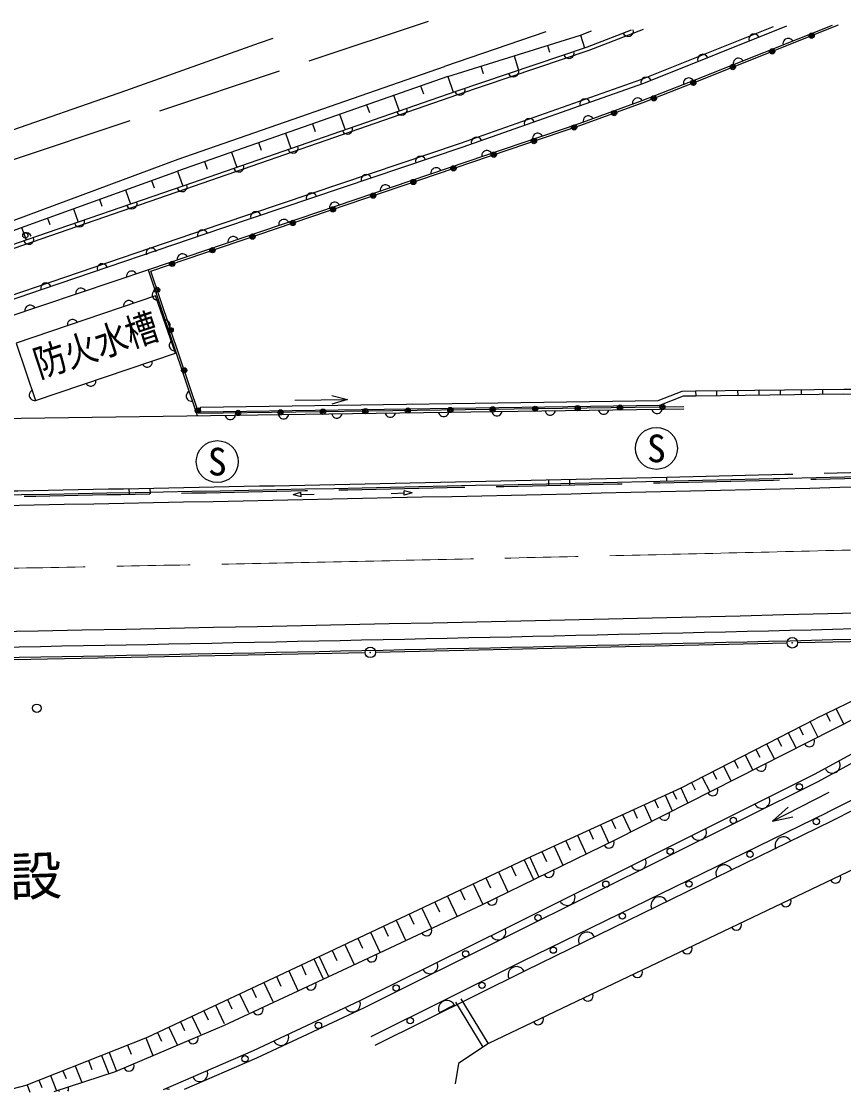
# Model space of a CAD drawing. Units: millimetres, scale not verified. Extents: x 40000 to 680000, y 20000 to 380000.
# Drawn here: x 499940 to 539120, y 267090 to 318133 of the extents above; entities that cross this region are included whole.
import ezdxf
from ezdxf.enums import TextEntityAlignment as Align

# ---------------------------------------------------------------- set-up
doc = ezdxf.new("R2010")
doc.units = ezdxf.units.MM
doc.header["$LTSCALE"] = 1000
doc.header["$PDMODE"] = 32
doc.header["$PDSIZE"] = 500
doc.linetypes.add('CHAIN', pattern=[18.5, 12, -1.5, 3.5, -1.5])
doc.linetypes.add('DASHED', pattern=[7.5, 6, -1.5])
for name, color, linetype, lineweight in [('M-BGD', 7, 'Continuous', 25), ('M-BGD-EXST', 7, 'Continuous', 25), ('M-BMK', 2, 'CHAIN', 13), ('M-BMK-HTXT', 7, 'Continuous', 13), ('M-BMK-ROW', 30, 'Continuous', 25), ('M-STR-STRC', 7, 'Continuous', 25)]:
    doc.layers.add(name, color=color, linetype=linetype, lineweight=lineweight)
doc.styles.add('ＭＳ ゴシック', font='')
doc.styles.get('ＭＳ ゴシック').set_extended_font_data('MS Gothic')

msp = doc.modelspace()

# ---------------------------------------------------------------- linework, layer by layer
at = {"layer": 'M-BGD', "linetype": 'DASHED'}
msp.add_line((519331, 318133), (497848, 310970), dxfattribs=at)
at = {"layer": 'M-BGD'}
for p, q in [((524934, 317629), (520094, 315978)), ((526586, 317483), (527105, 317682)), ((526914, 316921), (529016, 317728)), ((504911, 314849), (511291, 317115)), ((511291, 317115), (511931, 317335)), ((520254, 315513), (526586, 317483)), ((525003, 316991), (525104, 316668)), ((526586, 317483), (526776, 316874)), ((520658, 314813), (526914, 316921)), ((523420, 316498), (523633, 315815)), ((507403, 311569), (520094, 315978)), ((521837, 316006), (521949, 315646)), ((520254, 315513), (507376, 311004)), ((520254, 315513), (520516, 314764)), ((518966, 315062), (519097, 314689)), ((498145, 312494), (504911, 314849)), ((517678, 314612), (517939, 313867)), ((516390, 314161), (516520, 313790)), ((515103, 313710), (515361, 312971)), ((513815, 313259), (513944, 312891)), ((512527, 312808), (512784, 312075)), ((509951, 311906), (510206, 311179)), ((511239, 312357), (511367, 311992)), ((499595, 308665), (507403, 311569)), ((508664, 311455), (508790, 311093)), ((499946, 308309), (507376, 311004)), ((507376, 311004), (507636, 310286)), ((506138, 310555), (506264, 310207)), ((504899, 310106), (505144, 309430)), ((503661, 309657), (503780, 309330)), ((502423, 309208), (502652, 308575)), ((492119, 305478), (499946, 308309)), ((499946, 308309), (500160, 307719)), ((501184, 308759), (501295, 308453)), ((492191, 304959), (500207, 307735)), ((505976, 306294), (508320, 299348)), ((532068, 300528), (532072, 300278)), ((533080, 300290), (533077, 300540)), ((534090, 300303), (534087, 300553)), ((535100, 300316), (535097, 300566)), ((536110, 300328), (536107, 300578)), ((537119, 300341), (537116, 300591)), ((538129, 300354), (538126, 300604)), ((485253, 299024), (531503, 299674)), ((508475, 299506), (508471, 299756)), ((512966, 300085), (515480, 300112)), ((525059, 296292), (525065, 296024)), ((526059, 296315), (526065, 296047)), ((530703, 296234), (530699, 296422)), ((505064, 295873), (505069, 295605)), ((506064, 295893), (506069, 295625)), ((512887, 295585), (513263, 295694)), ((512887, 295585), (513267, 295491)), ((513267, 295491), (513263, 295694)), ((513265, 295592), (513887, 295604)), ((518178, 295656), (517557, 295623)), ((518556, 295675), (518173, 295757)), ((518183, 295554), (518173, 295757)), ((518556, 295675), (518183, 295554)), ((547049, 289386), (537789, 284901)), ((538772, 285377), (539117, 284664)), ((531380, 281616), (537789, 284901)), ((538297, 285147), (538474, 284783)), ((537003, 284498), (537191, 284131)), ((537521, 284763), (537898, 284028)), ((535968, 283967), (536154, 283603)), ((536484, 284232), (536859, 283501)), ((534937, 283439), (535122, 283077)), ((535451, 283702), (535823, 282976)), ((533910, 282913), (534094, 282553)), ((534422, 283175), (534792, 282453)), ((532887, 282389), (533070, 282031)), ((533398, 282650), (533765, 281933)), ((531869, 281867), (532051, 281511)), ((532377, 282127), (532742, 281414)), ((524229, 278335), (531380, 281616)), ((530613, 281263), (530955, 280517)), ((530987, 281435), (531155, 281067)), ((531360, 281606), (531692, 280883)), ((535730, 280025), (538436, 281404)), ((540465, 281504), (538341, 280430)), ((529616, 280806), (529973, 280029)), ((530115, 281035), (530289, 280654)), ((538347, 280433), (523772, 273318)), ((528590, 280335), (528961, 279527)), ((529103, 280571), (529285, 280174)), ((535730, 280025), (536473, 280694)), ((535730, 280025), (536708, 280233)), ((527533, 279850), (527931, 278982)), ((528061, 280093), (528250, 279681)), ((526444, 279351), (526853, 278458)), ((526988, 279600), (527185, 279172)), ((525322, 278836), (525739, 277928)), ((525883, 279093), (526087, 278648)), ((514061, 273543), (524229, 278335)), ((524167, 278306), (524600, 277362)), ((524744, 278571), (524957, 278108)), ((523285, 277891), (523507, 277420)), ((523893, 278177), (524336, 277236)), ((522070, 277318), (522292, 276846)), ((522678, 277604), (523122, 276662)), ((520853, 276744), (521075, 276272)), ((521462, 277031), (521907, 276087)), ((519634, 276170), (519857, 275696)), ((520244, 276457), (520689, 275511)), ((519024, 275882), (519471, 274935)), ((517803, 275307), (518250, 274357)), ((518413, 275594), (518637, 275120)), ((516580, 274730), (517028, 273779)), ((517191, 275018), (517415, 274543)), ((515355, 274153), (515804, 273200)), ((515967, 274442), (516192, 273966)), ((514742, 273864), (514967, 273387)), ((505956, 269731), (514061, 273543)), ((513280, 273176), (513501, 272705)), ((513880, 273458), (514327, 272506)), ((514129, 273575), (514579, 272620)), ((523769, 273317), (516586, 269746)), ((512089, 272615), (512305, 272155)), ((512679, 272893), (513117, 271962)), ((510917, 272064), (511129, 271613)), ((511498, 272338), (511927, 271426)), ((510336, 271791), (510756, 270898)), ((522189, 269438), (520890, 271560)), ((509193, 271253), (509604, 270380)), ((509764, 271522), (509972, 271081)), ((519857, 270907), (520574, 271264)), ((521947, 269258), (520634, 271403)), ((508068, 270725), (508471, 269870)), ((508631, 270989), (508834, 270557)), ((506962, 270204), (507356, 269368)), ((507515, 270464), (507714, 270042)), ((500160, 267444), (505956, 269731)), ((505874, 269692), (506203, 268850)), ((506418, 269948), (506613, 269535)), ((504121, 269007), (504472, 268111)), ((504998, 269350), (505168, 268915)), ((522208, 269449), (520773, 268482)), ((503131, 268615), (503297, 268197)), ((503756, 268862), (504102, 267988)), ((501918, 268134), (502068, 267753)), ((502507, 268367), (502823, 267570)), ((520773, 268482), (520607, 267509)), ((500771, 267679), (500907, 267334)), ((501328, 267900), (501615, 267176)), ((498813, 267090), (500160, 267444)), ((500213, 267458), (500348, 267117))]:
    msp.add_line(p, q, dxfattribs=at)
for points in [[(529562, 317741), (526979, 316749), (520719, 314640), (507761, 310135), (492255, 304788), (483611, 301613), (482512, 298440)], [(484815, 298507), (485563, 300335), (491197, 302254), (509461, 308495), (520863, 312332), (529513, 315386), (535784, 317893)], [(536405, 317908), (529586, 315182), (520931, 312126), (509528, 308289), (500930, 305361), (491265, 302049)], [(491887, 301511), (499261, 304033), (506053, 306320), (526517, 313268), (529528, 314357), (532126, 315383), (538596, 317961)], [(531501, 299774), (508392, 299449), (506103, 306232), (526550, 313173), (529563, 314264), (532163, 315291), (538884, 317968)], [(536699, 317205), (536659, 317254), (536612, 317289), (536547, 317317), (536490, 317326), (536427, 317323), (536352, 317293), (536304, 317252), (536269, 317206), (536241, 317141), (536231, 317084), (536235, 317020)], [(534327, 316260), (534286, 316309), (534240, 316344), (534175, 316372), (534118, 316381), (534054, 316378), (533980, 316348), (533932, 316307), (533896, 316261), (533868, 316196), (533859, 316139), (533863, 316075)], [(531955, 315316), (531914, 315364), (531868, 315400), (531803, 315428), (531746, 315438), (531682, 315434), (531608, 315405), (531559, 315364), (531524, 315318), (531496, 315253), (531486, 315195), (531490, 315132)], [(500207, 307735), (507699, 310308), (520658, 314813)], [(529528, 314357), (529488, 314407), (529443, 314444), (529379, 314474), (529322, 314485), (529259, 314483), (529183, 314456), (529134, 314417), (529097, 314372), (529067, 314308), (529056, 314250), (529057, 314187)], [(527179, 313507), (527140, 313557), (527095, 313594), (527031, 313624), (526974, 313635), (526910, 313633), (526835, 313606), (526786, 313567), (526749, 313522), (526719, 313458), (526708, 313401), (526709, 313337)], [(524766, 312673), (524728, 312724), (524683, 312761), (524620, 312793), (524563, 312805), (524500, 312805), (524424, 312779), (524373, 312741), (524336, 312696), (524305, 312633), (524292, 312576), (524293, 312513)], [(522348, 311852), (522310, 311903), (522265, 311941), (522202, 311972), (522145, 311984), (522082, 311984), (522006, 311958), (521956, 311920), (521918, 311875), (521887, 311812), (521874, 311755), (521875, 311692)], [(519930, 311032), (519892, 311082), (519847, 311120), (519784, 311151), (519727, 311163), (519664, 311163), (519588, 311137), (519538, 311099), (519500, 311054), (519469, 310991), (519456, 310934), (519457, 310871)], [(517512, 310211), (517474, 310261), (517429, 310299), (517366, 310330), (517309, 310342), (517246, 310342), (517170, 310316), (517120, 310278), (517082, 310234), (517051, 310170), (517038, 310113), (517039, 310050)], [(515094, 309390), (515056, 309440), (515011, 309478), (514948, 309509), (514891, 309521), (514828, 309521), (514752, 309495), (514702, 309457), (514664, 309413), (514633, 309349), (514620, 309292), (514621, 309229)], [(512676, 308569), (512638, 308619), (512593, 308657), (512530, 308688), (512473, 308701), (512410, 308700), (512334, 308674), (512284, 308636), (512246, 308592), (512215, 308528), (512202, 308471), (512203, 308408)], [(510258, 307748), (510220, 307798), (510176, 307836), (510112, 307867), (510055, 307880), (509992, 307879), (509916, 307854), (509866, 307815), (509828, 307771), (509797, 307707), (509784, 307650), (509785, 307587)], [(507840, 306927), (507802, 306977), (507758, 307015), (507694, 307046), (507637, 307059), (507574, 307058), (507498, 307033), (507448, 306994), (507410, 306950), (507379, 306887), (507366, 306830), (507367, 306766)], [(505422, 306108), (505384, 306158), (505339, 306196), (505276, 306227), (505219, 306240), (505156, 306240), (505080, 306214), (505029, 306176), (504992, 306132), (504960, 306068), (504948, 306011), (504948, 305948)], [(503002, 305293), (502964, 305343), (502919, 305381), (502856, 305413), (502799, 305425), (502736, 305425), (502660, 305399), (502609, 305361), (502572, 305317), (502540, 305254), (502528, 305197), (502528, 305133)], [(506303, 305326), (506252, 305288), (506214, 305244), (506183, 305181), (506171, 305124), (506171, 305060), (506196, 304985), (506234, 304934), (506279, 304896), (506342, 304865), (506399, 304852), (506462, 304853)], [(505286, 304704), (505248, 304755), (505203, 304792), (505140, 304824), (505083, 304836), (505019, 304836), (504944, 304810), (504893, 304771), (504856, 304727), (504824, 304663), (504812, 304606), (504813, 304543)], [(500582, 304478), (500544, 304529), (500499, 304566), (500436, 304598), (500379, 304610), (500316, 304610), (500240, 304585), (500189, 304546), (500152, 304502), (500120, 304439), (500108, 304382), (500108, 304318)], [(502605, 303792), (502567, 303842), (502522, 303880), (502459, 303911), (502402, 303923), (502338, 303923), (502263, 303897), (502212, 303859), (502175, 303814), (502143, 303751), (502131, 303694), (502132, 303631)], [(506899, 303430), (506949, 303469), (506986, 303514), (507017, 303577), (507029, 303634), (507028, 303698), (507002, 303773), (506963, 303823), (506919, 303861), (506855, 303892), (506798, 303904), (506735, 303903)], [(532068, 300528), (539136, 300616), (539719, 300607), (540865, 300209), (562421, 300512), (562731, 300813), (563286, 300963), (565356, 302964), (565030, 303265)], [(507116, 302917), (507065, 302879), (507028, 302834), (506996, 302771), (506984, 302714), (506984, 302651), (507010, 302575), (507048, 302525), (507092, 302487), (507155, 302455), (507212, 302443), (507276, 302443)], [(565720, 302968), (563413, 300739), (562859, 300589), (562524, 300263), (540825, 299958), (539675, 300358), (539135, 300366), (532071, 300278)], [(505702, 301796), (505740, 301745), (505785, 301707), (505848, 301676), (505905, 301664), (505968, 301664), (506044, 301689), (506095, 301728), (506132, 301772), (506164, 301835), (506176, 301892), (506176, 301956)], [(503019, 300889), (503057, 300839), (503102, 300801), (503165, 300770), (503222, 300757), (503285, 300758), (503361, 300783), (503412, 300821), (503449, 300866), (503481, 300929), (503493, 300986), (503493, 301049)], [(500449, 300549), (500399, 300511), (500361, 300466), (500330, 300403), (500317, 300346), (500317, 300283), (500343, 300207), (500381, 300157), (500425, 300119), (500489, 300087), (500546, 300075), (500609, 300075)], [(507929, 300508), (507878, 300469), (507841, 300425), (507809, 300362), (507797, 300305), (507797, 300241), (507823, 300166), (507861, 300115), (507905, 300077), (507969, 300046), (508026, 300034), (508089, 300034)], [(508471, 299756), (530291, 300076), (531420, 300518), (532068, 300528)], [(532072, 300278), (531469, 300268), (530340, 299827), (508475, 299506)], [(514728, 300314), (515480, 300112), (514733, 299894)], [(527439, 299617), (527460, 299557), (527490, 299508), (527541, 299459), (527591, 299429), (527652, 299410), (527732, 299411), (527791, 299432), (527841, 299463), (527890, 299513), (527920, 299564), (527939, 299624)], [(529981, 299653), (530002, 299593), (530033, 299544), (530084, 299494), (530134, 299465), (530194, 299446), (530274, 299447), (530334, 299468), (530384, 299498), (530433, 299549), (530462, 299600), (530481, 299660)], [(509640, 299367), (509660, 299307), (509691, 299258), (509742, 299208), (509792, 299179), (509852, 299160), (509932, 299161), (509992, 299182), (510042, 299213), (510091, 299263), (510120, 299314), (510140, 299374)], [(512182, 299403), (512203, 299343), (512234, 299293), (512285, 299244), (512335, 299215), (512395, 299196), (512475, 299197), (512535, 299218), (512585, 299248), (512634, 299299), (512663, 299349), (512682, 299410)], [(514725, 299438), (514746, 299379), (514777, 299329), (514827, 299280), (514878, 299250), (514938, 299231), (515018, 299232), (515078, 299253), (515127, 299284), (515177, 299335), (515206, 299385), (515225, 299445)], [(517268, 299474), (517289, 299414), (517319, 299365), (517370, 299316), (517420, 299286), (517481, 299267), (517561, 299268), (517620, 299289), (517670, 299320), (517719, 299370), (517749, 299421), (517768, 299481)], [(519811, 299510), (519831, 299450), (519862, 299401), (519913, 299351), (519963, 299322), (520023, 299303), (520103, 299304), (520163, 299325), (520213, 299355), (520262, 299406), (520291, 299457), (520310, 299517)], [(522353, 299546), (522374, 299486), (522405, 299436), (522455, 299387), (522506, 299358), (522566, 299339), (522646, 299340), (522706, 299361), (522755, 299391), (522805, 299442), (522834, 299492), (522853, 299553)], [(524896, 299581), (524917, 299522), (524948, 299472), (524998, 299423), (525049, 299393), (525109, 299374), (525189, 299375), (525249, 299396), (525298, 299427), (525347, 299478), (525377, 299528), (525396, 299588)], [(501502, 267138), (504431, 268094), (509620, 270309), (515711, 273148), (521877, 276037), (528274, 279149), (539791, 284988), (543488, 286891)], [(550631, 286333), (547477, 284545), (540670, 281098), (538547, 280024), (523972, 272909), (516789, 269339)], [(506712, 267233), (510994, 269101), (516084, 271479), (523163, 274994), (530553, 278681), (537736, 282260), (544118, 285736)], [(507707, 267251), (511151, 268753), (516250, 271135), (523333, 274652), (530723, 278339), (537913, 281921), (544300, 285401)], [(522208, 269449), (541092, 278447), (548087, 281942), (553048, 284722)]]:
    msp.add_lwpolyline(points, dxfattribs=at)
msp.add_lwpolyline([(507281, 302329), (506333, 305061), (499692, 302800), (500609, 300075)], close=True, dxfattribs=at)
for centre, radius in [((537597, 317455), 125), ((537597, 317455), 75), ((537597, 317455), 25), ((535718, 316707), 125), ((535718, 316707), 75), ((535718, 316707), 25), ((533839, 315958), 125), ((533839, 315958), 75), ((533839, 315958), 25), ((531960, 315210), 125), ((531960, 315210), 75), ((531960, 315210), 25), ((530079, 314467), 125), ((530079, 314467), 75), ((530079, 314467), 25), ((528182, 313764), 125), ((528182, 313764), 75), ((528182, 313764), 25), ((526279, 313081), 125), ((526279, 313081), 75), ((526279, 313081), 25), ((524363, 312431), 125), ((524363, 312431), 75), ((524363, 312431), 25), ((522448, 311781), 125), ((522448, 311781), 75), ((522448, 311781), 25), ((520533, 311131), 125), ((520533, 311131), 75), ((520533, 311131), 25), ((518617, 310480), 125), ((518617, 310480), 75), ((518617, 310480), 25), ((516702, 309830), 125), ((516702, 309830), 75), ((516702, 309830), 25), ((514787, 309180), 125), ((514787, 309180), 75), ((514787, 309180), 25), ((512872, 308530), 125), ((512872, 308530), 75), ((512872, 308530), 25), ((500127, 307935), 125), ((510956, 307880), 125), ((510956, 307880), 75), ((510956, 307880), 25), ((509041, 307229), 125), ((509041, 307229), 75), ((509041, 307229), 25), ((507126, 306579), 125), ((507126, 306579), 75), ((507126, 306579), 25), ((506404, 305339), 125), ((506404, 305339), 75), ((506404, 305339), 25), ((507051, 303423), 125), ((507051, 303423), 75), ((507051, 303423), 25), ((507697, 301506), 125), ((507697, 301506), 75), ((507697, 301506), 25), ((508344, 299590), 125), ((508344, 299590), 75), ((512288, 299504), 125), ((514311, 299533), 125), ((516333, 299561), 125), ((516333, 299561), 75), ((518356, 299589), 125), ((518356, 299589), 75), ((520378, 299618), 125), ((520378, 299618), 75), ((520378, 299618), 25), ((522400, 299646), 125), ((522400, 299646), 75), ((522400, 299646), 25), ((524423, 299675), 125), ((524423, 299675), 75), ((524423, 299675), 25), ((526445, 299703), 125), ((526445, 299703), 75), ((526445, 299703), 25), ((528468, 299732), 125), ((528468, 299732), 75), ((528468, 299732), 25), ((530490, 299760), 125), ((530490, 299760), 75), ((530490, 299760), 25), ((508344, 299590), 25), ((510266, 299476), 125), ((510266, 299476), 75), ((510266, 299476), 25), ((512288, 299504), 75), ((512288, 299504), 25), ((514311, 299533), 75), ((514311, 299533), 25), ((516333, 299561), 25), ((518356, 299589), 25), ((500675, 285402), 200), ((537010, 281660), 150), ((533868, 280058), 150), ((537823, 280005), 150), ((530857, 278587), 150), ((534663, 278448), 150), ((527790, 277019), 150), ((531758, 277028), 150), ((528581, 275502), 150), ((524555, 275428), 150), ((521110, 273702), 150), ((525285, 273876), 150), ((517799, 272075), 150), ((521885, 272199), 150), ((518468, 270520), 150), ((514095, 270289), 150), ((510597, 268699), 150)]:
    msp.add_circle(centre, radius, dxfattribs=at)
for centre, radius, start, end in [((528854, 317666), 250, 201.0128, 14.8216), ((534856, 317288), 250, 21.7871, 201.7871), ((526030, 316623), 250, 198.622, 18.622), ((532413, 316315), 250, 21.7871, 201.7871), ((523391, 315739), 250, 198.622, 18.622), ((529711, 315232), 250, 21.7871, 200.7031), ((520836, 314873), 250, 198.622, 18.622), ((526799, 314198), 250, 19.4465, 199.4465), ((518066, 313912), 250, 199.1697, 19.1697), ((524146, 313261), 250, 19.4465, 199.4465), ((515474, 313011), 250, 199.1697, 19.1697), ((521625, 312371), 250, 19.4465, 199.4465), ((512882, 312110), 250, 199.1697, 19.1697), ((518965, 311464), 250, 18.5987, 198.5987), ((510291, 311209), 250, 199.1697, 19.1697), ((507593, 310272), 250, 198.9521, 18.9521), ((516373, 310592), 250, 18.5987, 198.5987), ((513765, 309715), 250, 18.5987, 198.5987), ((505202, 309450), 250, 198.9521, 18.9521), ((511113, 308822), 250, 18.5987, 198.5987), ((502704, 308593), 250, 198.9521, 18.9521), ((500284, 307762), 250, 199.0994, 19.0994), ((500166, 307816), 250, 18.179, 108.179), ((508574, 307947), 250, 18.803, 198.803), ((506133, 307084), 250, 18.803, 198.803), ((503796, 306337), 250, 18.803, 198.803), ((501107, 305421), 250, 18.803, 198.803), ((378218, 6790945), 6496500, 270.94243, 271.70586), ((378218, 6790945), 6496312, 270.93893, 271.34496), ((378218, 6790945), 6503750, 270.92759, 271.50293), ((378218, 6790945), 6504250, 270.92759, 271.50293), ((537488, 283820), 250, 206.882, 26.882), ((538580, 282689), 375, 208.578, 28.578), ((535184, 282652), 250, 206.882, 26.882), ((532881, 281485), 250, 206.882, 26.882), ((535229, 281007), 375, 206.4824, 26.4824), ((530577, 280317), 250, 206.882, 26.882), ((532210, 279489), 375, 206.4824, 26.4824), ((536253, 278875), 400, 26.0191, 206.0191), ((527942, 278988), 250, 205.9427, 25.9427), ((529340, 278056), 375, 206.514, 26.514), ((525075, 277593), 250, 205.9427, 25.9427), ((533435, 277540), 400, 26.0191, 206.0191), ((538732, 277322), 250, 205.477, 25.477), ((522363, 276270), 250, 205.9427, 25.9427), ((525948, 276385), 375, 206.514, 26.514), ((530340, 276019), 400, 26.0191, 206.0191), ((536371, 276198), 250, 205.477, 25.477), ((534011, 275073), 250, 205.477, 25.477), ((519244, 274804), 250, 205.1059, 25.1059), ((522650, 274739), 375, 206.4114, 26.4114), ((526887, 274332), 400, 26.0191, 206.0191), ((516624, 273563), 250, 205.1059, 25.1059), ((531650, 273948), 250, 205.477, 25.477), ((519406, 273129), 375, 206.4114, 26.4114), ((523535, 272695), 400, 26.431, 206.431), ((529289, 272823), 250, 205.477, 25.477), ((513736, 272227), 250, 204.9941, 24.9941), ((526929, 271698), 250, 205.477, 25.477), ((511208, 271049), 250, 204.9941, 24.9941), ((515718, 271307), 375, 205.0362, 25.0362), ((520216, 271085), 400, 26.431, 206.431), ((524568, 270574), 250, 205.477, 25.477), ((508119, 269668), 250, 203.1129, 23.1129), ((512302, 269712), 375, 205.0362, 25.0362), ((505062, 268363), 250, 203.1129, 23.1129), ((508445, 267989), 375, 203.5694, 23.5694), ((501941, 267282), 250, 198.0649, 213.7851), ((501941, 267282), 250, 328.2933, 18.0649), ((506930, 267100), 150, 66.3649, 115.7135)]:
    msp.add_arc(centre, radius, start, end, dxfattribs=at)
at = {"layer": 'M-BGD', "linetype": 'DASHED'}
for radius, start, end in [(6496580, 270.94242, 271.70586), (6496312, 271.34496, 271.43316)]:
    msp.add_arc((378218, 6790945), radius, start, end, dxfattribs=at)
at = {"layer": 'M-BGD-EXST'}
for centre in [(530199, 297787), (509274, 297156)]:
    msp.add_circle(centre, 1000, dxfattribs=at)
at = {"layer": 'M-BMK'}
msp.add_arc((378218, 6790944), 6500000, 270.831, 271.69925, dxfattribs=at)
at = {"layer": 'M-BMK-ROW'}
for p, q in [((516817, 288072), (536426, 288519)), ((516817, 288072), (536426, 288519)), ((536926, 288531), (546946, 288759)), ((536926, 288531), (546946, 288759)), ((496808, 287676), (516317, 288061)), ((496808, 287676), (516317, 288061))]:
    msp.add_line(p, q, dxfattribs=at)
for centre in [(536676, 288525), (536676, 288525), (516567, 288066), (516567, 288066)]:
    msp.add_circle(centre, 250, dxfattribs=at)
for p in [(536676, 288525), (536676, 288525), (516567, 288066), (516567, 288066)]:
    msp.add_point(p, dxfattribs=at)
at = {"layer": 'M-STR-STRC'}
for radius, start in [(6497000, 270.90339), (6503000, 270.52696)]:
    msp.add_arc((378218, 6790945), radius, start, 271.70586, dxfattribs=at)

# ---------------------------------------------------------------- texts
at = {"layer": 'M-BGD-EXST', "style": 'ＭＳ ゴシック'}
for p in [(530199, 297787), (509274, 297156)]:
    msp.add_text('S', height=1320, dxfattribs=at).set_placement(p, align=Align.MIDDLE_CENTER)
at = {"layer": 'M-BMK-HTXT', "style": 'ＭＳ ゴシック', "width": 0.85}
msp.add_text('防火水槽', height=1320, rotation=18.162, dxfattribs=at).set_placement((500908, 300760), align=Align.BOTTOM_LEFT)
at = {"layer": 'M-BMK-HTXT', "style": 'ＭＳ ゴシック'}
msp.add_text('太陽光発電施設', height=1833, rotation=2.026, dxfattribs=at).set_placement((493168, 275676), align=Align.BOTTOM_CENTER)

doc.saveas('drawing.dxf')
